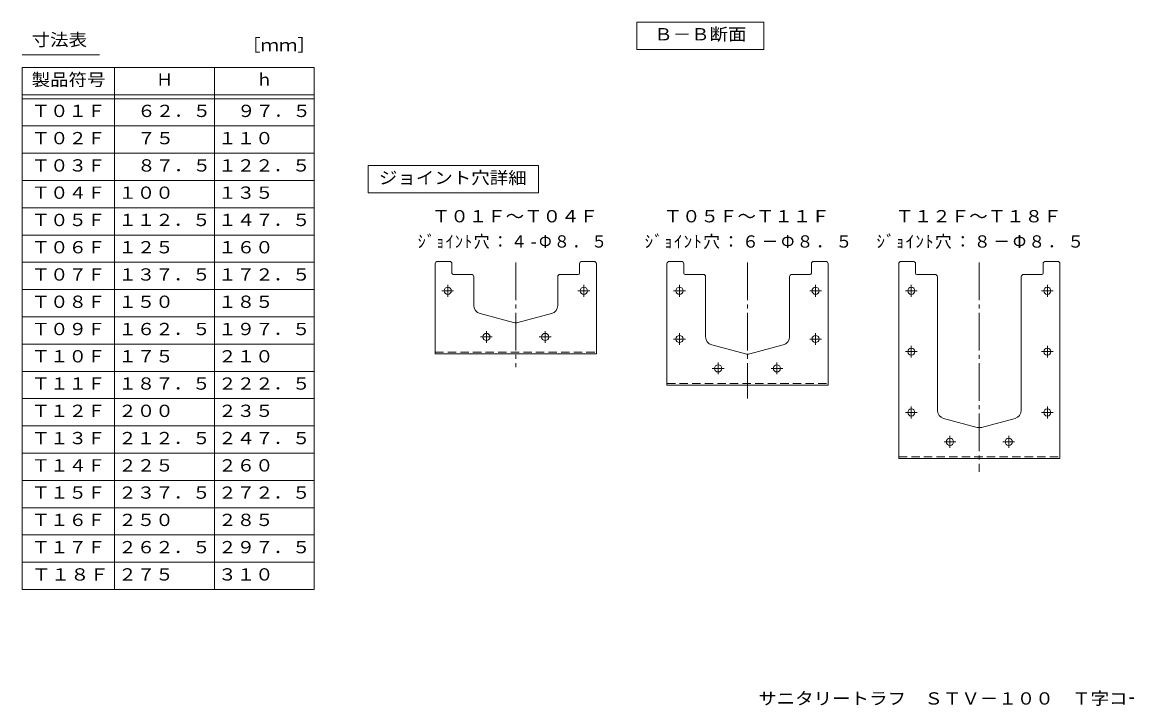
# Model space of a CAD drawing. Units: millimetres, scale not verified. Extents: x -1178 to 1104, y -959 to 886.
# Drawn here: x -1057 to 259, y -959 to -144 of the extents above; entities that cross this region are included whole.
import ezdxf
from ezdxf.enums import TextEntityAlignment as Align

# ---------------------------------------------------------------- set-up
doc = ezdxf.new("R2010")
doc.units = ezdxf.units.MM
doc.header["$LTSCALE"] = 5
for name, pattern in [('CHAIN1', [8, 5, -1, 1, -1]), ('CHAIN2', [12, 9, -1, 1, -1]), ('DASHED2', [3, 2, -1])]:
    doc.linetypes.add(name, pattern=pattern)
for name, color, linetype, lineweight in [('0-F_092', 7, 'Continuous', 9), ('1-F_Hojo', 7, 'Continuous', 9), ('2-0__2-c_Shi', 7, 'Continuous', 9), ('4-0_Yobi_3', 4, 'Continuous', 9), ('4-F', 2, 'Continuous', 9)]:
    doc.layers.add(name, color=color, linetype=linetype, lineweight=lineweight)
doc.layers.add('2-F_2-Fﾚｲﾔ', color=2, linetype='Continuous')
doc.layers.add('F-F_F-Fﾚｲﾔ', color=2, linetype='Continuous')
doc.styles.add('ＭＳ ゴシック', font='')
doc.styles.get('ＭＳ ゴシック').set_extended_font_data('MS Gothic')

msp = doc.modelspace()

# ---------------------------------------------------------------- linework, layer by layer
at = {"layer": '0-F_092'}
for p, q in [((-324.588, -143.74), (-173.435, -143.74)), ((-324.588, -176.24), (-324.588, -143.74)), ((-173.435, -143.74), (-173.435, -176.24)), ((-324.588, -176.24), (-173.435, -176.24))]:
    msp.add_line(p, q, dxfattribs=at)
at = {"layer": '2-0__2-c_Shi'}
for p, q in [((-1056.976, -182.888), (-964.774, -182.888)), ((-946.811, -820.054), (-946.811, -197.831)), ((-827.854, -197.831), (-827.854, -820.054)), ((-708.899, -197.831), (-708.899, -820.054)), ((-1056.976, -230.331), (-708.899, -230.331)), ((-708.899, -235.054), (-1056.976, -235.054)), ((-708.899, -267.554), (-1056.976, -267.554)), ((-708.899, -300.054), (-1056.976, -300.054)), ((-708.899, -332.554), (-1056.976, -332.554)), ((-708.899, -365.054), (-1056.976, -365.054)), ((-708.899, -397.554), (-1056.976, -397.554)), ((-708.899, -430.054), (-1056.976, -430.054)), ((-708.899, -462.554), (-1056.976, -462.554)), ((-708.899, -495.054), (-1056.976, -495.054)), ((-708.899, -527.554), (-1056.976, -527.554)), ((-708.899, -560.054), (-1056.976, -560.054)), ((-708.899, -592.554), (-1056.976, -592.554)), ((-708.899, -625.054), (-1056.976, -625.054)), ((-708.899, -657.554), (-1056.976, -657.554)), ((-708.899, -690.054), (-1056.976, -690.054)), ((-708.899, -722.554), (-1056.976, -722.554)), ((-708.899, -755.054), (-1056.976, -755.054)), ((-708.899, -787.554), (-1056.976, -787.554)), ((-708.899, -820.054), (-1056.976, -820.054))]:
    msp.add_line(p, q, dxfattribs=at)
msp.add_lwpolyline([(-708.899, -197.831), (-1056.976, -197.831), (-1056.976, -820.054)], dxfattribs=at)
at = {"layer": '4-0_Yobi_3'}
for p, q in [((-564.871, -432.024), (-564.871, -539.024)), ((-547.871, -429.024), (-561.871, -429.024)), ((-544.871, -443.024), (-544.871, -432.024)), ((-392.871, -443.024), (-392.871, -432.024)), ((-375.871, -429.024), (-389.87, -429.024)), ((-372.871, -432.024), (-372.871, -539.024)), ((-288.771, -432.024), (-288.771, -576.524)), ((-271.771, -429.024), (-285.771, -429.024)), ((-268.771, -443.024), (-268.771, -432.024)), ((-116.77, -443.024), (-116.77, -432.024)), ((-99.771, -429.024), (-113.77, -429.024)), ((-96.771, -432.024), (-96.771, -576.524)), ((-12.671, -432.024), (-12.671, -664.024)), ((4.329, -429.024), (-9.671, -429.024)), ((7.329, -443.024), (7.329, -432.024)), ((159.33, -443.024), (159.33, -432.024)), ((176.329, -429.024), (162.33, -429.024)), ((179.329, -432.024), (179.329, -664.024)), ((-543.371, -444.524), (-521.871, -444.524)), ((-394.371, -444.524), (-415.872, -444.524)), ((-267.271, -444.524), (-245.771, -444.524)), ((-118.27, -444.524), (-139.771, -444.524)), ((8.829, -444.524), (30.329, -444.524)), ((157.83, -444.524), (136.329, -444.524)), ((-518.871, -447.524), (-518.872, -481.4)), ((-418.871, -447.524), (-418.872, -481.4)), ((-242.771, -447.524), (-242.771, -518.9)), ((-142.771, -447.524), (-142.772, -518.9)), ((33.329, -447.524), (33.328, -606.4)), ((133.329, -447.524), (133.328, -606.4)), ((-471.459, -501.778), (-511.46, -491.059)), ((-466.282, -501.777), (-426.282, -491.059)), ((-564.871, -539.024), (-372.871, -539.024)), ((-195.359, -539.278), (-235.36, -528.559)), ((-190.182, -539.277), (-150.181, -528.559)), ((-288.771, -576.524), (-96.771, -576.524)), ((80.741, -626.778), (40.74, -616.059)), ((85.918, -626.777), (125.919, -616.059)), ((-12.671, -664.024), (179.329, -664.024))]:
    msp.add_line(p, q, dxfattribs=at)
at = {"layer": '4-0_Yobi_3', "color": 7, "linetype": 'CHAIN2'}
for p, q in [((-468.871, -430.292), (-468.871, -554.919)), ((-192.771, -430.292), (-192.771, -592.419)), ((83.329, -430.292), (83.329, -679.919))]:
    msp.add_line(p, q, dxfattribs=at)
at = {"layer": '4-0_Yobi_3', "linetype": 'CHAIN1'}
for p, q in [((-549.921, -471.063), (-549.921, -456.99)), ((-387.821, -471.063), (-387.821, -456.99)), ((-273.82, -471.063), (-273.82, -456.99)), ((-111.721, -471.063), (-111.721, -456.99)), ((2.28, -471.063), (2.28, -456.99)), ((164.379, -471.063), (164.379, -456.99)), ((-542.884, -464.027), (-556.957, -464.027)), ((-394.858, -464.027), (-380.785, -464.027)), ((-266.784, -464.027), (-280.857, -464.027)), ((-118.758, -464.027), (-104.684, -464.027)), ((9.316, -464.027), (-4.757, -464.027)), ((157.343, -464.027), (171.416, -464.027)), ((-503.871, -526.06), (-503.871, -511.987)), ((-433.871, -526.06), (-433.871, -511.987)), ((-496.834, -519.024), (-510.907, -519.024)), ((-440.907, -519.024), (-426.835, -519.024)), ((-266.784, -521.523), (-280.857, -521.523)), ((-273.82, -528.56), (-273.82, -514.487)), ((-118.758, -521.523), (-104.684, -521.523)), ((-111.721, -528.56), (-111.721, -514.487)), ((9.316, -536.525), (-4.757, -536.525)), ((2.28, -543.562), (2.28, -529.488)), ((157.343, -536.525), (171.416, -536.525)), ((164.379, -543.562), (164.379, -529.488)), ((-227.77, -563.56), (-227.77, -549.487)), ((-157.771, -563.56), (-157.771, -549.487)), ((-220.734, -556.524), (-234.807, -556.524)), ((-164.807, -556.524), (-150.734, -556.524)), ((2.28, -616.06), (2.28, -601.987)), ((164.379, -616.06), (164.379, -601.987)), ((9.316, -609.023), (-4.757, -609.023)), ((157.343, -609.023), (171.416, -609.023)), ((55.366, -644.024), (41.293, -644.024)), ((48.329, -651.06), (48.329, -636.987)), ((111.293, -644.024), (125.366, -644.024)), ((118.329, -651.06), (118.329, -636.987))]:
    msp.add_line(p, q, dxfattribs=at)
at = {"layer": '4-0_Yobi_3', "linetype": 'DASHED2'}
for p, q in [((-564.871, -537.024), (-372.871, -537.024)), ((-288.771, -574.524), (-96.771, -574.524)), ((-12.671, -662.024), (179.329, -662.024))]:
    msp.add_line(p, q, dxfattribs=at)
at = {"layer": '4-0_Yobi_3'}
for centre in [(-549.921, -464.027), (-387.821, -464.027), (-273.82, -464.027), (-111.721, -464.027), (2.28, -464.027), (164.379, -464.027), (-503.871, -519.024), (-433.871, -519.024), (-273.82, -521.523), (-111.721, -521.523), (2.28, -536.525), (164.379, -536.525), (-227.77, -556.524), (-157.771, -556.524), (2.28, -609.023), (164.379, -609.023), (48.329, -644.024), (118.329, -644.024)]:
    msp.add_circle(centre, 4.25, dxfattribs=at)
for centre, radius, start, end in [((-561.871, -432.024), 3, 90, 180), ((-547.871, -432.024), 3, 0, 90), ((-389.87, -432.024), 3, 90, 180), ((-375.871, -432.024), 3, 0, 90), ((-285.771, -432.024), 3, 90, 180), ((-271.771, -432.024), 3, 0, 90), ((-113.77, -432.024), 3, 90, 180), ((-99.771, -432.024), 3, 0, 90), ((-9.671, -432.024), 3, 90, 180), ((4.329, -432.024), 3, 0, 90), ((162.33, -432.024), 3, 90, 180), ((176.329, -432.024), 3, 0, 90), ((-543.371, -443.024), 1.5, 180, 270), ((-521.871, -447.524), 3, 359.99916, 90), ((-415.872, -447.524), 3, 90, 179.99916), ((-394.371, -443.024), 1.5, 270, 0), ((-267.271, -443.024), 1.5, 180, 270), ((-245.771, -447.524), 3, 0, 90), ((-139.771, -447.524), 3, 90, 180), ((-118.27, -443.024), 1.5, 270, 0), ((8.829, -443.024), 1.5, 180, 270), ((30.329, -447.524), 3, 0, 90), ((136.329, -447.524), 3, 90, 180), ((157.83, -443.024), 1.5, 270, 0), ((-508.872, -481.4), 10, 179.9995, 254.99974), ((-428.872, -481.4), 10, 285.00029, 359.99989), ((-428.87, -481.4), 10, 285.00026, 0.0005), ((-468.871, -492.118), 10, 254.99971, 285.00029), ((-232.772, -518.9), 10, 179.9995, 254.99974), ((-152.771, -518.9), 10, 285.00029, 359.99989), ((-152.77, -518.9), 10, 285.00026, 0.0005), ((-192.771, -529.618), 10, 254.99971, 285.00029), ((43.329, -606.4), 10, 179.9995, 254.99974), ((123.329, -606.4), 10, 285.00029, 359.99989), ((123.331, -606.4), 10, 285.00026, 0.0005), ((83.329, -617.118), 10, 254.99974, 285.00029)]:
    msp.add_arc(centre, radius, start, end, dxfattribs=at)
at = {"layer": '4-F', "color": 7}
for p, q in [((-644.606, -314.807), (-441.717, -314.807)), ((-644.606, -314.807), (-644.606, -347.307)), ((-441.717, -314.807), (-441.717, -347.307)), ((-644.606, -347.307), (-441.717, -347.307))]:
    msp.add_line(p, q, dxfattribs=at)

# ---------------------------------------------------------------- texts
at = {"layer": '0-F_092', "color": 2, "style": 'ＭＳ ゴシック', "width": 1.1}
msp.add_text('Ｂ－Ｂ断面', height=14.66, dxfattribs=at).set_placement((-304.011, -169.99), align=Align.BOTTOM_LEFT)
at = {"layer": '1-F_Hojo', "color": 2, "style": 'ＭＳ ゴシック', "width": 1.1}
msp.add_text('８７．５', height=14.66, dxfattribs=at).set_placement((-919.833, -326.304), align=Align.BOTTOM_LEFT)
at = {"layer": '2-F_2-Fﾚｲﾔ', "style": 'ＭＳ ゴシック'}
for s, width, p in [('寸法表', 1.1, (-1045.643, -176.513)), ('［ｍｍ］', 1.1, (-794.957, -182.888)), ('製品符号', 1.1, (-1045.643, -224.081)), ('Ｔ０１Ｆ', 1.1, (-1045.643, -261.304)), ('６２．５', 1.1, (-919.833, -261.304)), ('９７．５', 1.1, (-800.875, -261.304)), ('Ｔ０２Ｆ', 1.1, (-1045.643, -293.804)), ('７５', 1.1, (-919.833, -293.804)), ('１１０', 1.1, (-823.375, -293.804)), ('Ｔ０３Ｆ', 1.1, (-1045.643, -326.304)), ('１２２．５', 1.1, (-823.375, -326.304)), ('Ｔ０４Ｆ', 1.1, (-1045.643, -358.804)), ('１００', 1.1, (-942.333, -358.804)), ('１３５', 1.1, (-823.375, -358.804)), ('Ｔ０５Ｆ', 1.1, (-1045.643, -391.304)), ('１１２．５', 1.1, (-942.333, -391.304)), ('１４７．５', 1.1, (-823.375, -391.304)), ('Ｔ０６Ｆ', 1.1, (-1045.643, -423.804)), ('１２５', 1.1, (-942.333, -423.804)), ('１６０', 1.1, (-823.375, -423.804)), ('Ｔ０７Ｆ', 1.1, (-1045.643, -456.304)), ('１３７．５', 1.1, (-942.333, -456.304)), ('１７２．５', 1.1, (-823.375, -456.304)), ('Ｔ０８Ｆ', 1.1, (-1045.643, -488.804)), ('１５０', 1.1, (-942.333, -488.804)), ('１８５', 1.1, (-823.375, -488.804)), ('Ｔ０９Ｆ', 1.1, (-1045.643, -521.304)), ('１６２．５', 1.1, (-942.333, -521.304)), ('１９７．５', 1.1, (-823.375, -521.304)), ('Ｔ１０Ｆ', 1.1, (-1045.643, -553.804)), ('１７５', 1.1, (-942.333, -553.804)), ('２１０', 1.1, (-823.375, -553.804)), ('Ｔ１１Ｆ', 1.1, (-1045.643, -586.304)), ('１８７．５', 1.1, (-942.333, -586.304)), ('２２２．５', 1.1, (-823.375, -586.304)), ('Ｔ１２Ｆ', 1.1, (-1045.643, -618.804)), ('２００', 1.1, (-942.333, -618.804)), ('２３５', 1.1, (-823.375, -618.804)), ('Ｔ１３Ｆ', 1.1, (-1045.643, -651.304)), ('２１２．５', 1.1, (-942.333, -651.304)), ('２４７．５', 1.1, (-823.375, -651.304)), ('Ｔ１４Ｆ', 1.1, (-1045.643, -683.804)), ('２２５', 1.1, (-942.333, -683.804)), ('２６０', 1.1, (-823.375, -683.804)), ('Ｔ１５Ｆ', 1.1, (-1045.643, -716.304)), ('２３７．５', 1.1, (-942.333, -716.304)), ('２７２．５', 1.1, (-823.375, -716.304)), ('Ｔ１６Ｆ', 1.1, (-1045.643, -748.804)), ('２５０', 1.1, (-942.333, -748.804)), ('２８５', 1.1, (-823.375, -748.804)), ('Ｔ１７Ｆ', 1.1, (-1045.643, -781.304)), ('２６２．５', 1.1, (-942.333, -781.304)), ('２９７．５', 1.1, (-823.375, -781.304)), ('Ｔ１８Ｆ', 1.15, (-1045.643, -813.804)), ('２７５', 1.1, (-942.333, -813.804)), ('３１０', 1.1, (-823.375, -813.804))]:
    msp.add_text(s, height=14.66, dxfattribs=dict(at, width=width)).set_placement(p, align=Align.BOTTOM_LEFT)
for s, p in [('Ｈ', (-897.332, -224.081)), ('ｈ', (-778.376, -224.081))]:
    msp.add_text(s, height=14.66, dxfattribs=at).set_placement(p, align=Align.BOTTOM_LEFT)
at = {"layer": '4-F', "style": 'ＭＳ ゴシック', "width": 1.1}
for s, p in [('ジョイント穴詳細', (-631.911, -341.057)), ('Ｔ０１Ｆ～Ｔ０４Ｆ', (-568.871, -386.861)), ('Ｔ０５Ｆ～Ｔ１１Ｆ', (-292.771, -386.861)), ('Ｔ１２Ｆ～Ｔ１８Ｆ', (-16.67, -386.861))]:
    msp.add_text(s, height=14.66, dxfattribs=at).set_placement(p, align=Align.BOTTOM_LEFT)
at = {"layer": '4-F', "char_height": 14.66, "attachment_point": 7, "style": 'ＭＳ ゴシック'}
for s, insert in [('\\T1.17;\\W0.95;ｼﾞｮｲﾝﾄ穴：４-Φ８．５', (-585.746, -414.222)), ('\\T1.16;ｼﾞｮｲﾝﾄ穴：６－Φ８．５', (-315.271, -414.222)), ('\\T1.16;ｼﾞｮｲﾝﾄ穴：８－Φ８．５', (-39.171, -414.222))]:
    msp.add_mtext(s, dxfattribs=dict(at, insert=insert))
at = {"layer": 'F-F_F-Fﾚｲﾔ', "style": 'ＭＳ ゴシック', "width": 1.1}
msp.add_text('サニタリートラフ\u3000ＳＴＶ－１００\u3000Ｔ字コーナー\u3000Ｔ０１Ｆ～Ｔ１８Ｆ', height=14.66, dxfattribs=at).set_placement((-180, -961.639), align=Align.BOTTOM_LEFT)

doc.saveas('drawing.dxf')
